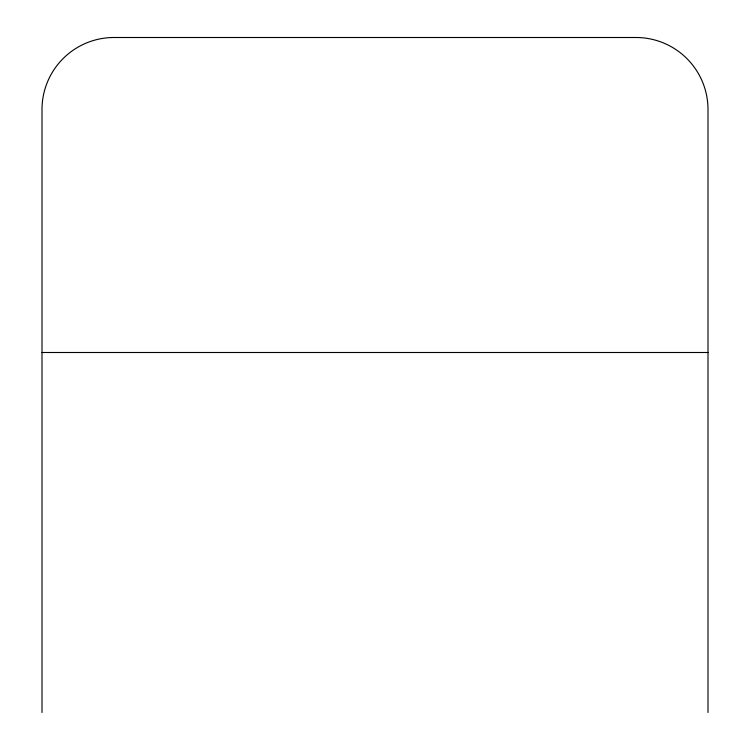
<?xml version="1.0" encoding="UTF-8"?>
<svg xmlns="http://www.w3.org/2000/svg" width="750" height="750" viewBox="0 0 750 750"><rect width="100%" height="100%" fill="white"/><g stroke="black" fill="none" stroke-linecap="round" stroke-linejoin="round"><path stroke-width="1.12" d="M42 352.5L708 352.5M708 712.5L708 109.5A72 72 0 0 0 636 37.5L114 37.5A72 72 0 0 0 42 109.5L42 712.5"/></g></svg>
